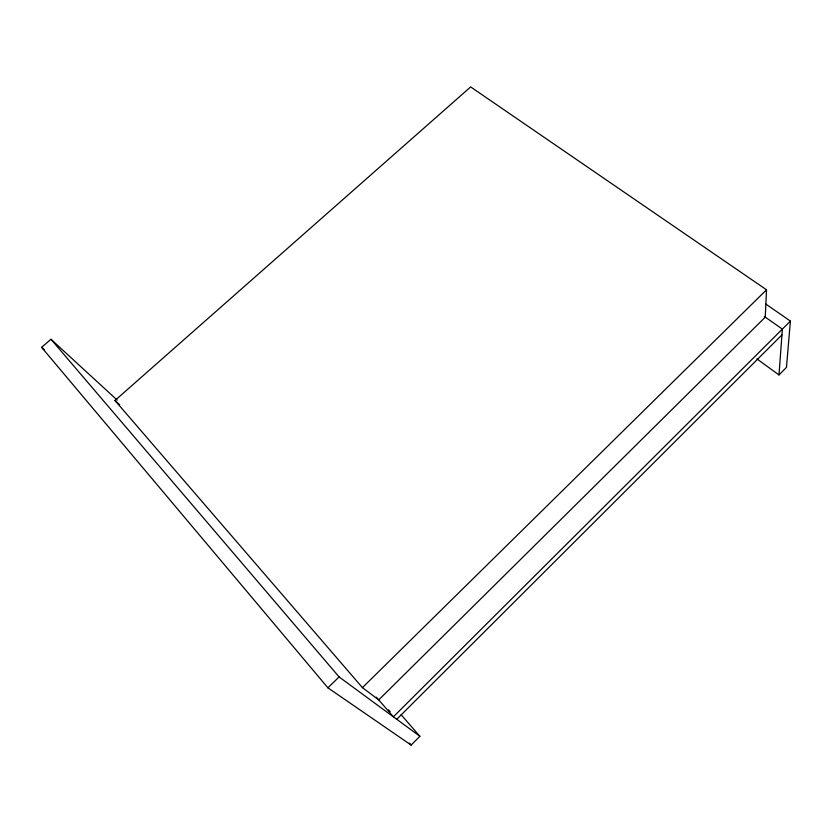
<?xml version="1.0" encoding="UTF-8"?>
<svg xmlns="http://www.w3.org/2000/svg" width="832" height="832" viewBox="0 0 832 832"><rect width="100%" height="100%" fill="white"/><g stroke="black" fill="none" stroke-linecap="round" stroke-linejoin="round"><path stroke-width="1.25" d="M766.522 289.796L765.274 317.127L378.747 699.899L362.43 687.638L114.962 400.504L470.652 86.923L766.522 289.796L362.43 687.638M756.933 358.904L778.991 374.951L782.361 329.108L764.286 316.441M765.877 304.086L790.4 321.1L786.469 367.432L778.991 374.951M117.198 400.109L50.981 339.269L41.6 347.329L327.912 687.835L411.143 745.077L419.89 736.289L401.128 714.75M790.4 321.1L393.39 716.82L376.407 697.195M396.76 719.295L781.934 334.911M327.912 687.835L339.082 676.926L419.89 736.289M41.6 347.329L44.491 349.918M114.962 400.504L119.673 404.81M388.544 709.821L390.187 711.714M409.458 743.122L411.143 745.077M50.981 339.269L339.082 676.926"/></g></svg>
